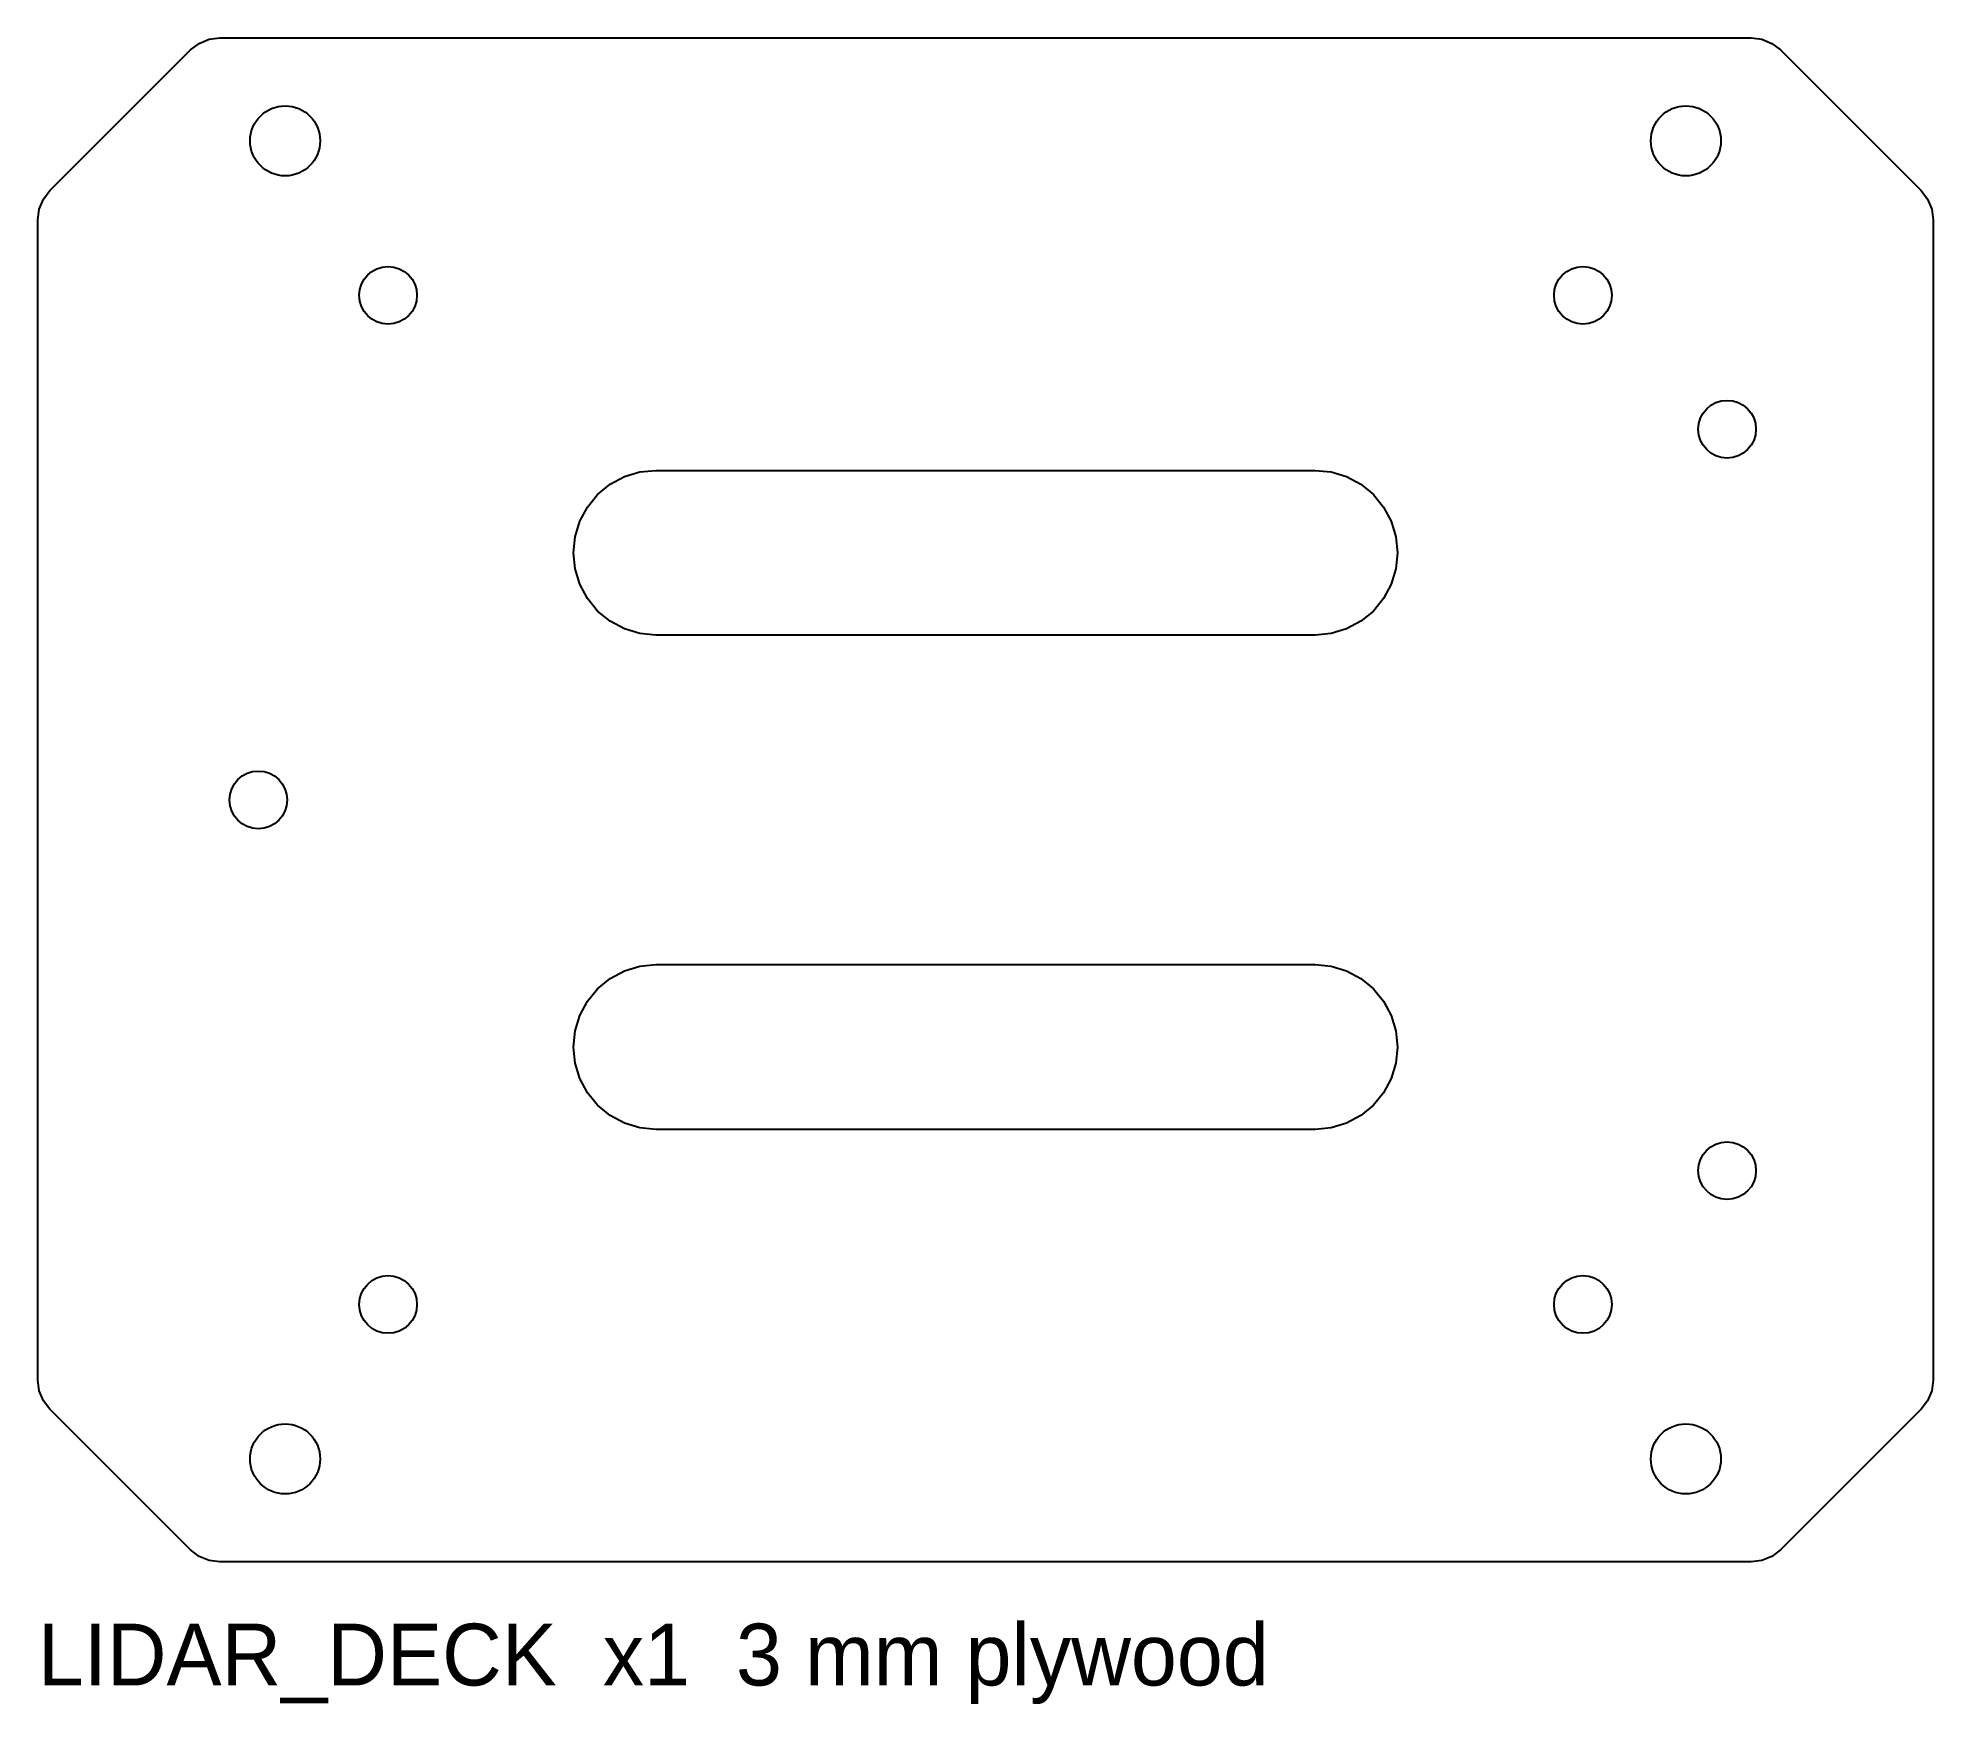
# Model space of a CAD drawing. Header units: millimetres. Extents: x -46 to 46, y -43.9 to 37.
import ezdxf

# ---------------------------------------------------------------- set-up
doc = ezdxf.new("R2010")
doc.units = ezdxf.units.MM
for name, color, linetype in [('CUT_INNER', 5, 'Continuous'), ('CUT_OUTER', 1, 'Continuous'), ('NOTES', 7, 'Continuous')]:
    doc.layers.add(name, color=color, linetype=linetype)

msp = doc.modelspace()

# ---------------------------------------------------------------- linework, layer by layer
at = {"layer": 'CUT_INNER'}
for points in [[(16, 16), (16.78, 15.923), (17.531, 15.696), (18.222, 15.326), (18.828, 14.828), (19.326, 14.222), (19.696, 13.531), (19.923, 12.78), (20, 12), (19.923, 11.22), (19.696, 10.469), (19.326, 9.778), (18.828, 9.172), (18.222, 8.674), (17.531, 8.304), (16.78, 8.077), (16, 8), (-16, 8), (-16.78, 8.077), (-17.531, 8.304), (-18.222, 8.674), (-18.828, 9.172), (-19.326, 9.778), (-19.696, 10.469), (-19.923, 11.22), (-20, 12), (-19.923, 12.78), (-19.696, 13.531), (-19.326, 14.222), (-18.828, 14.828), (-18.222, 15.326), (-17.531, 15.696), (-16.78, 15.923), (-16, 16)], [(16, -8), (16.78, -8.077), (17.531, -8.304), (18.222, -8.674), (18.828, -9.172), (19.326, -9.778), (19.696, -10.469), (19.923, -11.22), (20, -12), (19.923, -12.78), (19.696, -13.531), (19.326, -14.222), (18.828, -14.828), (18.222, -15.326), (17.531, -15.696), (16.78, -15.923), (16, -16), (-16, -16), (-16.78, -15.923), (-17.531, -15.696), (-18.222, -15.326), (-18.828, -14.828), (-19.326, -14.222), (-19.696, -13.531), (-19.923, -12.78), (-20, -12), (-19.923, -11.22), (-19.696, -10.469), (-19.326, -9.778), (-18.828, -9.172), (-18.222, -8.674), (-17.531, -8.304), (-16.78, -8.077), (-16, -8)]]:
    msp.add_lwpolyline(points, close=True, dxfattribs=at)
for centre, radius in [((-34, 32), 1.7), ((34, 32), 1.7), ((-29, 24.5), 1.4), ((29, 24.5), 1.4), ((36, 18), 1.4), ((-35.3, 0), 1.4), ((36, -18), 1.4), ((-29, -24.5), 1.4), ((29, -24.5), 1.4), ((-34, -32), 1.7), ((34, -32), 1.7)]:
    msp.add_circle(centre, radius, dxfattribs=at)
at = {"layer": 'CUT_OUTER'}
msp.add_lwpolyline([(-45.414, -29.586), (-45.732, -29.172), (-45.932, -28.689), (-46, -28.172), (-46, 28.172), (-45.932, 28.689), (-45.732, 29.172), (-45.414, 29.586), (-38.586, 36.414), (-38.172, 36.732), (-37.689, 36.932), (-37.172, 37), (37.172, 37), (37.689, 36.932), (38.172, 36.732), (38.586, 36.414), (45.414, 29.586), (45.732, 29.172), (45.932, 28.689), (46, 28.172), (46, -28.172), (45.932, -28.689), (45.732, -29.172), (45.414, -29.586), (38.586, -36.414), (38.172, -36.732), (37.689, -36.932), (37.172, -37), (-37.172, -37), (-37.689, -36.932), (-38.172, -36.732), (-38.586, -36.414)], close=True, dxfattribs=at)

# ---------------------------------------------------------------- texts
at = {"layer": 'NOTES'}
msp.add_text('LIDAR_DECK  x1  3 mm plywood', height=3, dxfattribs=at).set_placement((-46, -43))

doc.saveas('drawing.dxf')
